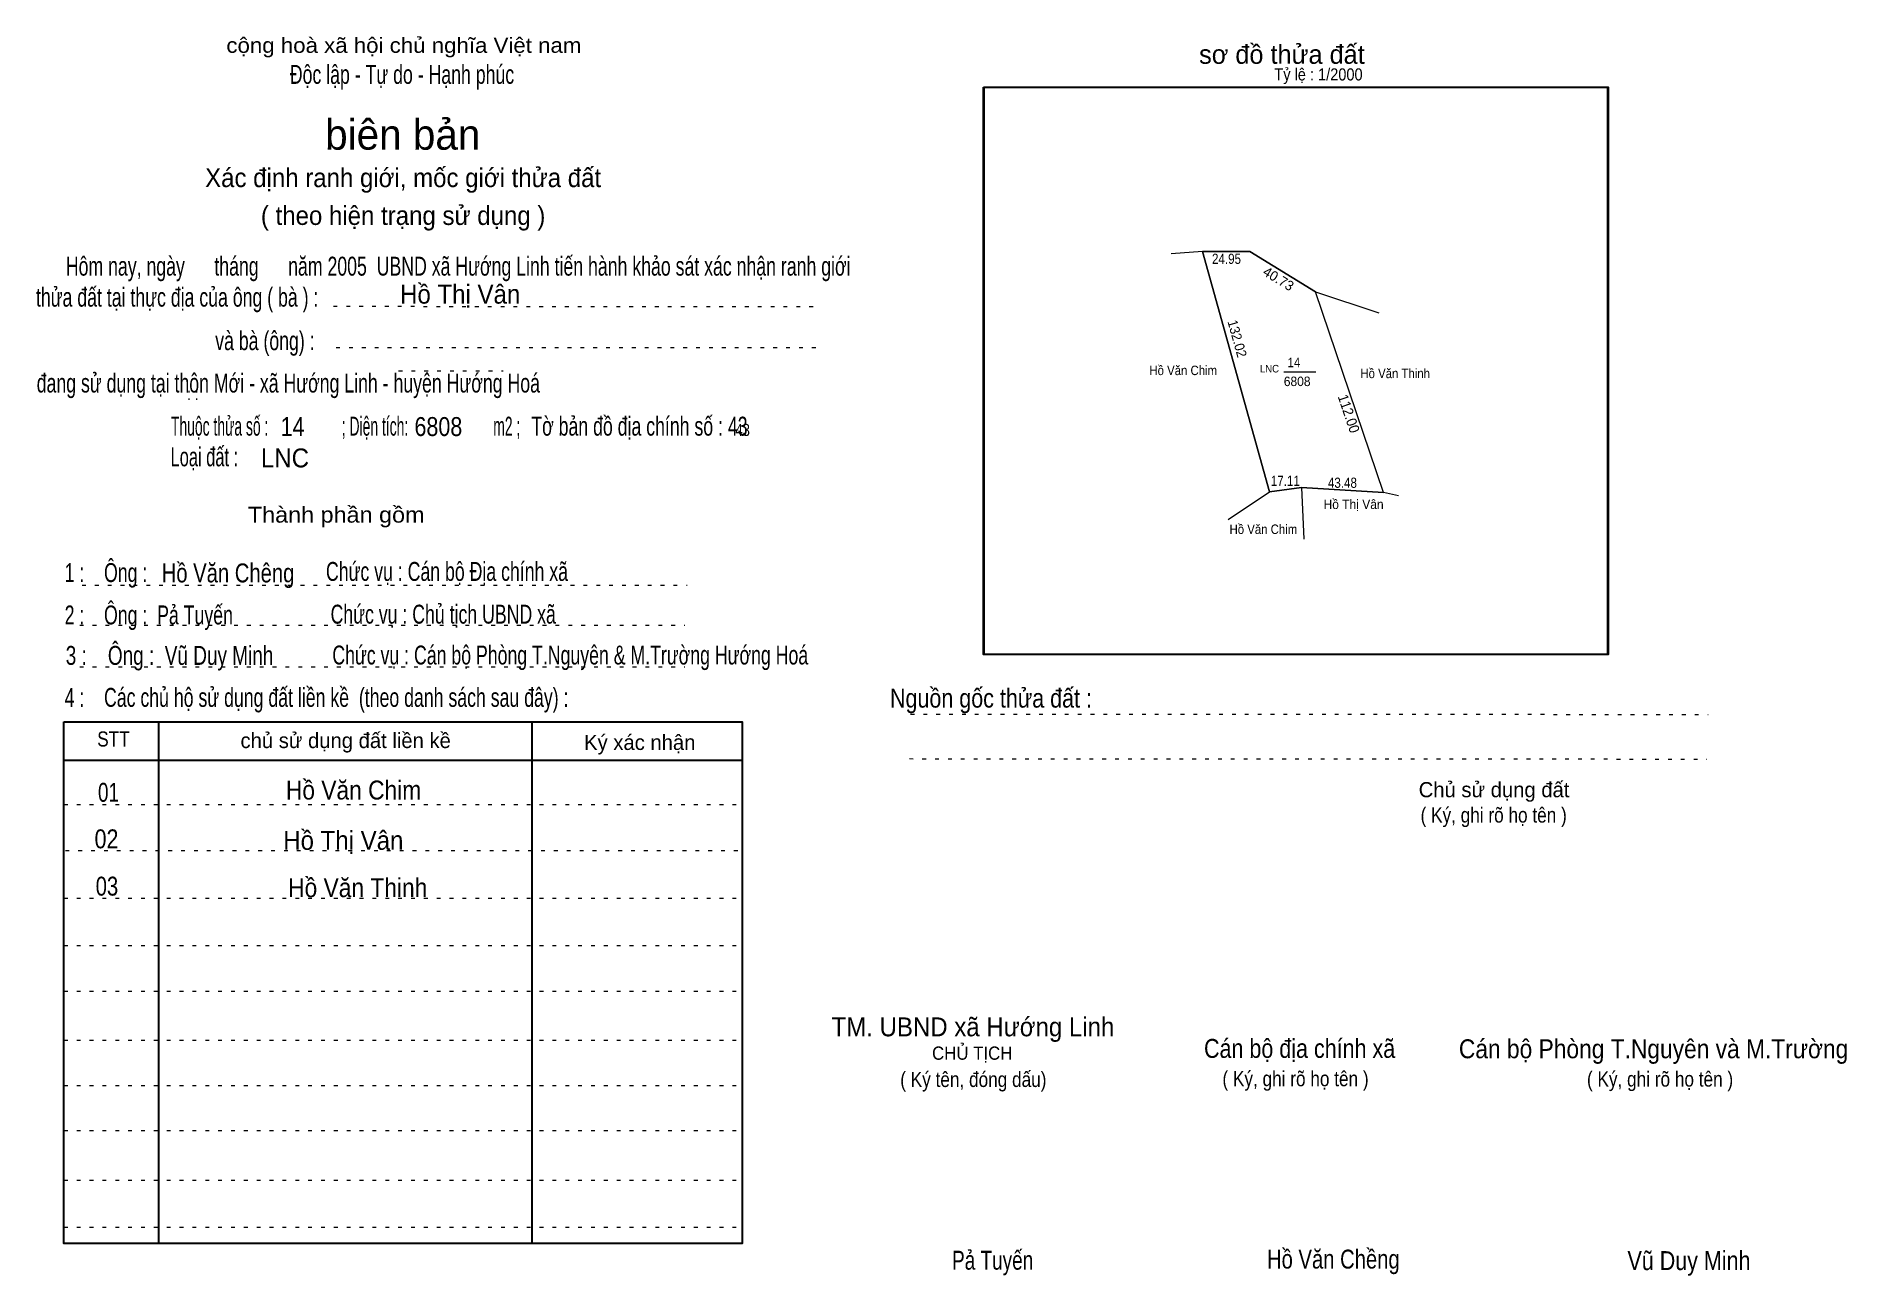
# Model space of a CAD drawing. Header units: centimetres. Extents: x -1.5 to 46.4, y -3.9 to 28.9.
import ezdxf
from ezdxf.enums import TextEntityAlignment as Align

# ---------------------------------------------------------------- set-up
doc = ezdxf.new("R2010")
doc.units = ezdxf.units.CM
doc.header["$LTSCALE"] = 0.2
doc.linetypes.add('DOTTED', pattern=[1.5, 0.3, -1.2])
for name, color, linetype in [('1', 7, 'Continuous'), ('16', 7, 'Continuous'), ('34', 7, 'Continuous'), ('51', 7, 'Continuous')]:
    doc.layers.add(name, color=color, linetype=linetype)
for name, color, linetype, lineweight in [('15', 7, 'Continuous', 13), ('2', 7, 'Continuous', 25), ('22', 7, 'Continuous', 13), ('5', 7, 'DOTTED', 13)]:
    doc.layers.add(name, color=color, linetype=linetype, lineweight=lineweight)

msp = doc.modelspace()

# ---------------------------------------------------------------- linework, layer by layer
at = {"layer": '15'}
msp.add_line((31.5, 20), (32.35, 20), dxfattribs=at)
at = {"layer": '2'}
msp.add_lwpolyline([(23.56, 27.52), (40.06, 27.52), (40.06, 12.52), (23.56, 12.52)], close=True, dxfattribs=at)
at = {"layer": '22'}
for p, q in [((29.35, 23.18), (28.52, 23.12)), ((31.12, 16.82), (29.35, 23.18)), ((34.14, 16.81), (32.34, 22.11)), ((30.03, 16.09), (31.12, 16.82)), ((31.97, 16.94), (32.03, 15.57))]:
    msp.add_line(p, q, dxfattribs=at)
msp.add_lwpolyline([(31.12, 16.82), (31.97, 16.94), (34.14, 16.81), (32.34, 22.11), (30.6, 23.18), (29.35, 23.18)], close=True, dxfattribs=at)
for points in [[(29.35, 23.18), (30.6, 23.18), (32.34, 22.11), (34.01, 21.56)], [(34.53, 16.72), (34.14, 16.81), (31.97, 16.94), (31.12, 16.82)]]:
    msp.add_lwpolyline(points, dxfattribs=at)
at = {"layer": '5'}
for p, q in [((6.37, 21.73), (19.21, 21.72)), ((6.44, 20.64), (19.25, 20.64)), ((8.09, 20.02), (10.86, 20.02)), ((-0.28, 14.36), (15.72, 14.36)), ((-0.34, 13.3), (15.66, 13.3)), ((-0.34, 12.2), (15.66, 12.2)), ((21.63, 10.95), (42.72, 10.94)), ((21.6, 9.77), (42.69, 9.76)), ((-0.76, 8.56), (17.18, 8.56)), ((-0.72, 7.34), (17.22, 7.34)), ((-0.76, 6.08), (17.18, 6.08)), ((-0.76, 4.83), (17.18, 4.83)), ((-0.76, 3.62), (17.18, 3.62)), ((-0.76, 2.33), (17.18, 2.33)), ((-0.76, 1.13), (17.18, 1.13)), ((-0.76, -0.06), (17.18, -0.06)), ((-0.76, -1.37), (17.18, -1.37)), ((-0.76, -2.62), (17.18, -2.62))]:
    msp.add_line(p, q, dxfattribs=at)
at = {"layer": '5', "linetype": 'Continuous', "lineweight": 25}
for p, q in [((1.74, 10.74), (1.74, -3.05)), ((11.61, 10.74), (11.61, -3.05)), ((-0.76, 9.73), (17.18, 9.73))]:
    msp.add_line(p, q, dxfattribs=at)
for points in [[(23.58, 27.52), (40.08, 27.52), (40.08, 12.52), (23.58, 12.52)], [(-0.76, 10.74), (17.18, 10.74), (17.18, -3.05), (-0.76, -3.05)]]:
    msp.add_lwpolyline(points, close=True, dxfattribs=at)

# ---------------------------------------------------------------- texts
at = {"layer": '1'}
for s, width, p in [('01', 0.75, (0.14, 8.63)), ('02', 0.85, (0.05, 7.4)), ('03', 0.8, (0.08, 6.15))]:
    msp.add_text(s, height=0.5, dxfattribs=dict(at, width=width)).set_placement(p)
at = {"layer": '15'}
for s, width, p in [('14', 0.9, (31.6, 20.12)), ('6808', 0.95, (31.5, 19.62))]:
    msp.add_text(s, height=0.25, dxfattribs=dict(at, width=width)).set_placement(p)
at = {"layer": '16'}
for s, width, p in [('Hồ Thị Vân', 0.95, (8.13, 21.8)), ('Hồ Văn Chim', 0.9, (5.11, 8.69)), ('Hồ Thị Vân', 0.95, (5.04, 7.36)), ('Hồ Văn Thinh', 0.9, (5.17, 6.11))]:
    msp.add_text(s, height=0.5, dxfattribs=dict(at, width=width)).set_placement(p)
for s, width, p in [('Hồ Văn Chim', 0.9, (28.84, 19.91)), ('Hồ Văn Thinh', 0.9, (34.445, 19.83)), ('Hồ Thị Vân', 0.95, (33.345, 16.37)), ('Hồ Văn Chim', 0.9, (30.96, 15.71))]:
    msp.add_text(s, height=0.25, dxfattribs=dict(at, width=width)).set_placement(p, align=Align.CENTER)
at = {"layer": '22', "width": 0.95}
msp.add_text('LNC', height=0.2, dxfattribs=at).set_placement((31.12, 19.98), align=Align.CENTER)
at = {"layer": '34'}
for s, height, width, p in [(': : ', 0.32, 0.85, (2.5, 19.25)), ('14', 0.5, 0.85, (4.97, 18.3)), ('6808', 0.5, 0.85, (8.51, 18.3)), ('43', 0.32, 0.8, (17, 18.3)), ('LNC', 0.5, 0.95, (4.45, 17.47))]:
    msp.add_text(s, height=height, dxfattribs=dict(at, width=width)).set_placement(p)
at = {"layer": '5'}
for s, height, width, p in [('cộng hoà xã hội chủ nghĩa Việt nam', 0.4, 1.1, (8.23, 28.43)), ('Độc lập - Tự do - Hạnh phúc', 0.5, 0.7, (8.18, 27.61)), ('Xác định ranh giới, mốc giới thửa đất', 0.5, 0.95, (8.21, 24.88)), ('( theo hiện trạng sử dụng )', 0.5, 0.95, (8.21, 23.88)), ('Thành phần gồm', 0.42, 1.1, (6.44, 16.01)), ('Hồ Văn Chêng', 0.5, 0.8, (3.58, 14.43)), ('Chức vụ : Cán bộ Địa chính xã', 0.5, 0.7, (9.37, 14.47)), ('Chức vụ : Chủ tịch UBND xã', 0.5, 0.7, (9.27, 13.34)), ('Chức vụ : Cán bộ Phòng T.Nguyên & M.Trường Hướng Hoá', 0.5, 0.7, (12.63, 12.26)), ('    Nguồn gốc thửa đất :', 0.5, 0.85, (23.44, 11.12)), ('( Ký, ghi rõ họ tên )', 0.4, 0.85, (37.05, 8.08)), ('CHỦ TỊCH', 0.35, 0.95, (23.26, 1.81)), ('( Ký tên, đóng dấu)', 0.4, 0.85, (23.29, 1.09)), ('( Ký, ghi rõ họ tên )', 0.4, 0.85, (31.81, 1.11)), ('( Ký, ghi rõ họ tên )', 0.4, 0.85, (41.45, 1.1)), ('Pả Tuyến', 0.5, 0.75, (23.8, -3.74)), ('Hồ Văn Chềng', 0.5, 0.8, (32.81, -3.71)), ('Vũ Duy Minh', 0.5, 0.85, (42.215, -3.75))]:
    msp.add_text(s, height=height, dxfattribs=dict(at, width=width)).set_placement(p, align=Align.CENTER)
msp.add_text('sơ đồ thửa đất', height=0.5, dxfattribs=at).set_placement((29.26, 28.14))
for s, height, p in [('biên bản', 0.8, (8.2, 25.87)), ('      chủ sử dụng đất liền kề', 0.4, (6.245, 10.05)), ('   Ký xác nhận', 0.4, (14.245, 10)), ('Chủ sử dụng đất', 0.4, (37.06, 8.75))]:
    msp.add_text(s, height=height, dxfattribs=at).set_placement(p, align=Align.CENTER)
for s, height, width, p in [('   Hôm nay, ngày      tháng      năm 2005  UBND xã Hướng Linh tiến hành khảo sát xác nhận ranh giới ', 0.5, 0.7, (-1.1, 22.54)), ('thửa đất tại thực địa của ông ( bà ) :                                       ', 0.5, 0.7, (-1.5, 21.72)), ('                                     và bà (ông) :', 0.5, 0.7, (-1.57, 20.57)), (' đang sử dụng tại thôn Mới - xã Hướng Linh - huyện Hướng Hoá', 0.5, 0.7, (-1.61, 19.45)), ('Thuộc thửa số :                   ; Diện tích:                      m2 ;                                            ', 0.5, 0.55, (2.07, 18.31)), ('Tờ bản đồ địa chính số : 43', 0.5, 0.7, (11.6, 18.31)), ('Loại đất :  ', 0.5, 0.65, (2.06, 17.5)), ('    1 :    Ông :                                                        ', 0.5, 0.7, (-1.26, 14.44)), ('    2 :    Ông :  Pả Tuyến', 0.5, 0.7, (-1.26, 13.32)), ('    3 :    Ông :  Vũ Duy Minh', 0.5, 0.75, (-1.27, 12.25)), ('    4 :    Các chủ hộ sử dụng đất liền kề  (theo danh sách sau đây) :', 0.5, 0.7, (-1.26, 11.14)), ('STT', 0.4, 0.85, (0.12, 10.09)), ('TM. UBND xã Hướng Linh', 0.5, 0.95, (19.54, 2.43)), ('Cán bộ địa chính xã  ', 0.5, 0.85, (29.39, 1.86)), ('Cán bộ Phòng T.Nguyên và M.Trường', 0.5, 0.9, (36.13, 1.85))]:
    msp.add_text(s, height=height, dxfattribs=dict(at, width=width)).set_placement(p)
at = {"layer": '51', "width": 0.9}
msp.add_text('Tỷ lệ : 1/2000', height=0.32, dxfattribs=at).set_placement((31.25, 27.7))
at = {"layer": '51', "width": 0.85}
for s, p in [('24.95', (29.985, 22.85)), ('17.11', (31.54, 16.98)), ('43.48', (33.05, 16.93))]:
    msp.add_text(s, height=0.27, dxfattribs=at).set_placement(p, align=Align.CENTER)
at = {"layer": '51'}
msp.add_text('40.73', height=0.26, rotation=328.472, dxfattribs=at).set_placement((31.292, 22.346), align=Align.CENTER)
at = {"layer": '51', "width": 0.95}
for s, height, rotation, p in [('132.02', 0.26, 285.549, (30.144, 20.84)), ('112.00', 0.2699, 288.797, (33.091, 18.849))]:
    msp.add_text(s, height=height, rotation=rotation, dxfattribs=at).set_placement(p, align=Align.CENTER)

doc.saveas('drawing.dxf')
